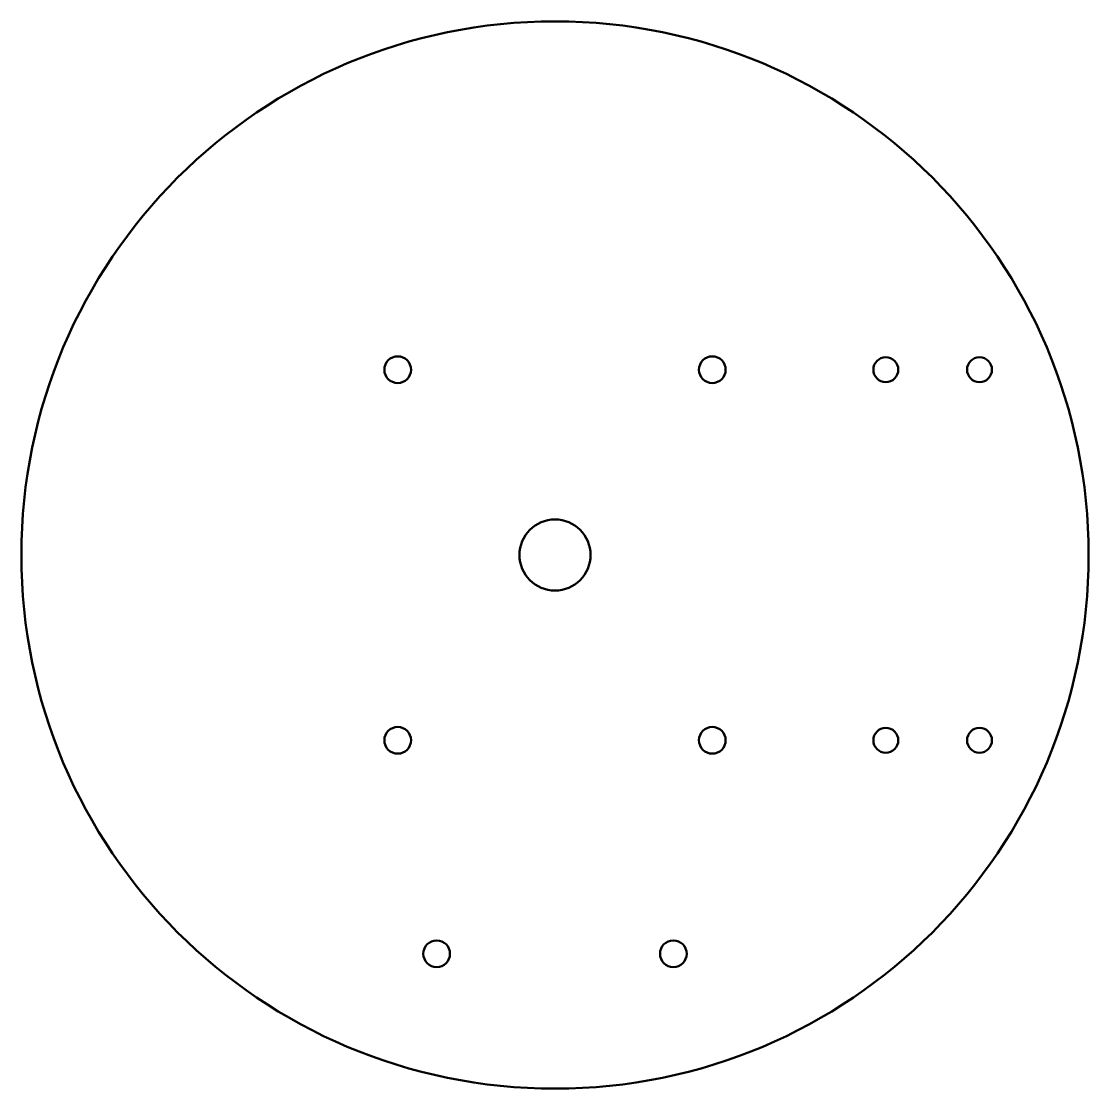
# Model space of a CAD drawing. Header units: millimetres. Extents: x 120 to 300, y 58 to 238.
import ezdxf

# ---------------------------------------------------------------- set-up
doc = ezdxf.new("R2010")
doc.units = ezdxf.units.MM
doc.layers.add('Visible (ISO)', color=7, linetype='Continuous', lineweight=50)

msp = doc.modelspace()

# ---------------------------------------------------------------- linework, layer by layer
at = {"layer": 'Visible (ISO)'}
for centre, radius in [((210, 148.5), 90), ((183.47, 179.75), 2.25), ((236.53, 179.75), 2.25), ((265.79, 179.75), 2.1), ((281.59, 179.75), 2.1), ((210, 148.5), 6), ((183.47, 117.25), 2.25), ((236.53, 117.25), 2.25), ((265.79, 117.25), 2.1), ((281.59, 117.25), 2.1), ((190.04, 81.25), 2.25), ((229.96, 81.25), 2.25)]:
    msp.add_circle(centre, radius, dxfattribs=at)

doc.saveas('drawing.dxf')
